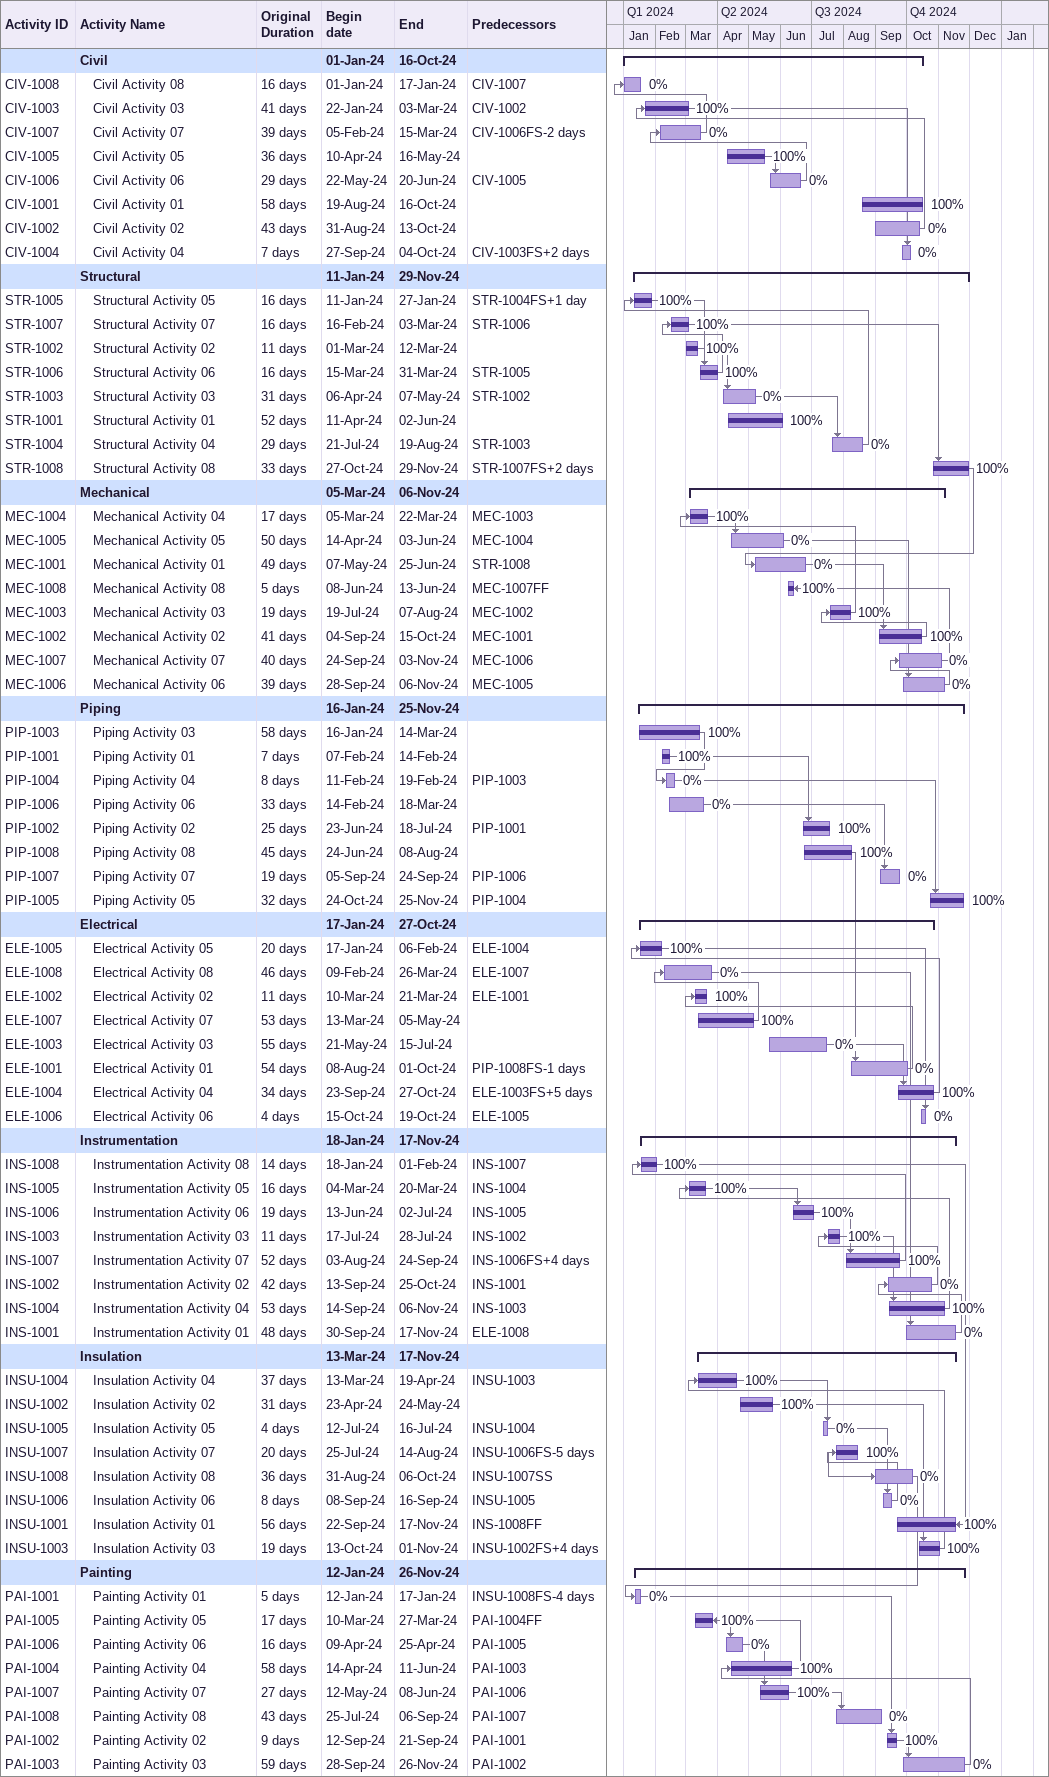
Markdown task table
| ID | Level | Task | Original duration | Start | Finish | Predecessors | % complete |
|---|---|---|---|---|---|---|---|
|  | 1 | **Civil** |  | 2024-01-01 | 2024-10-16 |  |  |
| CIV-1008 | 2 | Civil Activity 08 | 16d | 2024-01-01 | 2024-01-17 | CIV-1007 | 0 |
| CIV-1003 | 2 | Civil Activity 03 | 41d | 2024-01-22 | 2024-03-03 | CIV-1002 | 100 |
| CIV-1007 | 2 | Civil Activity 07 | 39d | 2024-02-05 | 2024-03-15 | CIV-1006FS-2d | 0 |
| CIV-1005 | 2 | Civil Activity 05 | 36d | 2024-04-10 | 2024-05-16 |  | 100 |
| CIV-1006 | 2 | Civil Activity 06 | 29d | 2024-05-22 | 2024-06-20 | CIV-1005 | 0 |
| CIV-1001 | 2 | Civil Activity 01 | 58d | 2024-08-19 | 2024-10-16 |  | 100 |
| CIV-1002 | 2 | Civil Activity 02 | 43d | 2024-08-31 | 2024-10-13 |  | 0 |
| CIV-1004 | 2 | Civil Activity 04 | 7d | 2024-09-27 | 2024-10-04 | CIV-1003FS+2d | 0 |
|  | 1 | **Structural** |  | 2024-01-11 | 2024-11-29 |  |  |
| STR-1005 | 2 | Structural Activity 05 | 16d | 2024-01-11 | 2024-01-27 | STR-1004FS+1d | 100 |
| STR-1007 | 2 | Structural Activity 07 | 16d | 2024-02-16 | 2024-03-03 | STR-1006 | 100 |
| STR-1002 | 2 | Structural Activity 02 | 11d | 2024-03-01 | 2024-03-12 |  | 100 |
| STR-1006 | 2 | Structural Activity 06 | 16d | 2024-03-15 | 2024-03-31 | STR-1005 | 100 |
| STR-1003 | 2 | Structural Activity 03 | 31d | 2024-04-06 | 2024-05-07 | STR-1002 | 0 |
| STR-1001 | 2 | Structural Activity 01 | 52d | 2024-04-11 | 2024-06-02 |  | 100 |
| STR-1004 | 2 | Structural Activity 04 | 29d | 2024-07-21 | 2024-08-19 | STR-1003 | 0 |
| STR-1008 | 2 | Structural Activity 08 | 33d | 2024-10-27 | 2024-11-29 | STR-1007FS+2d | 100 |
|  | 1 | **Mechanical** |  | 2024-03-05 | 2024-11-06 |  |  |
| MEC-1004 | 2 | Mechanical Activity 04 | 17d | 2024-03-05 | 2024-03-22 | MEC-1003 | 100 |
| MEC-1005 | 2 | Mechanical Activity 05 | 50d | 2024-04-14 | 2024-06-03 | MEC-1004 | 0 |
| MEC-1001 | 2 | Mechanical Activity 01 | 49d | 2024-05-07 | 2024-06-25 | STR-1008 | 0 |
| MEC-1008 | 2 | Mechanical Activity 08 | 5d | 2024-06-08 | 2024-06-13 | MEC-1007FF | 100 |
| MEC-1003 | 2 | Mechanical Activity 03 | 19d | 2024-07-19 | 2024-08-07 | MEC-1002 | 100 |
| MEC-1002 | 2 | Mechanical Activity 02 | 41d | 2024-09-04 | 2024-10-15 | MEC-1001 | 100 |
| MEC-1007 | 2 | Mechanical Activity 07 | 40d | 2024-09-24 | 2024-11-03 | MEC-1006 | 0 |
| MEC-1006 | 2 | Mechanical Activity 06 | 39d | 2024-09-28 | 2024-11-06 | MEC-1005 | 0 |
|  | 1 | **Piping** |  | 2024-01-16 | 2024-11-25 |  |  |
| PIP-1003 | 2 | Piping Activity 03 | 58d | 2024-01-16 | 2024-03-14 |  | 100 |
| PIP-1001 | 2 | Piping Activity 01 | 7d | 2024-02-07 | 2024-02-14 |  | 100 |
| PIP-1004 | 2 | Piping Activity 04 | 8d | 2024-02-11 | 2024-02-19 | PIP-1003 | 0 |
| PIP-1006 | 2 | Piping Activity 06 | 33d | 2024-02-14 | 2024-03-18 |  | 0 |
| PIP-1002 | 2 | Piping Activity 02 | 25d | 2024-06-23 | 2024-07-18 | PIP-1001 | 100 |
| PIP-1008 | 2 | Piping Activity 08 | 45d | 2024-06-24 | 2024-08-08 |  | 100 |
| PIP-1007 | 2 | Piping Activity 07 | 19d | 2024-09-05 | 2024-09-24 | PIP-1006 | 0 |
| PIP-1005 | 2 | Piping Activity 05 | 32d | 2024-10-24 | 2024-11-25 | PIP-1004 | 100 |
|  | 1 | **Electrical** |  | 2024-01-17 | 2024-10-27 |  |  |
| ELE-1005 | 2 | Electrical Activity 05 | 20d | 2024-01-17 | 2024-02-06 | ELE-1004 | 100 |
| ELE-1008 | 2 | Electrical Activity 08 | 46d | 2024-02-09 | 2024-03-26 | ELE-1007 | 0 |
| ELE-1002 | 2 | Electrical Activity 02 | 11d | 2024-03-10 | 2024-03-21 | ELE-1001 | 100 |
| ELE-1007 | 2 | Electrical Activity 07 | 53d | 2024-03-13 | 2024-05-05 |  | 100 |
| ELE-1003 | 2 | Electrical Activity 03 | 55d | 2024-05-21 | 2024-07-15 |  | 0 |
| ELE-1001 | 2 | Electrical Activity 01 | 54d | 2024-08-08 | 2024-10-01 | PIP-1008FS-1d | 0 |
| ELE-1004 | 2 | Electrical Activity 04 | 34d | 2024-09-23 | 2024-10-27 | ELE-1003FS+5d | 100 |
| ELE-1006 | 2 | Electrical Activity 06 | 4d | 2024-10-15 | 2024-10-19 | ELE-1005 | 0 |
|  | 1 | **Instrumentation** |  | 2024-01-18 | 2024-11-17 |  |  |
| INS-1008 | 2 | Instrumentation Activity 08 | 14d | 2024-01-18 | 2024-02-01 | INS-1007 | 100 |
| INS-1005 | 2 | Instrumentation Activity 05 | 16d | 2024-03-04 | 2024-03-20 | INS-1004 | 100 |
| INS-1006 | 2 | Instrumentation Activity 06 | 19d | 2024-06-13 | 2024-07-02 | INS-1005 | 100 |
| INS-1003 | 2 | Instrumentation Activity 03 | 11d | 2024-07-17 | 2024-07-28 | INS-1002 | 100 |
| INS-1007 | 2 | Instrumentation Activity 07 | 52d | 2024-08-03 | 2024-09-24 | INS-1006FS+4d | 100 |
| INS-1002 | 2 | Instrumentation Activity 02 | 42d | 2024-09-13 | 2024-10-25 | INS-1001 | 0 |
| INS-1004 | 2 | Instrumentation Activity 04 | 53d | 2024-09-14 | 2024-11-06 | INS-1003 | 100 |
| INS-1001 | 2 | Instrumentation Activity 01 | 48d | 2024-09-30 | 2024-11-17 | ELE-1008 | 0 |
|  | 1 | **Insulation** |  | 2024-03-13 | 2024-11-17 |  |  |
| INSU-1004 | 2 | Insulation Activity 04 | 37d | 2024-03-13 | 2024-04-19 | INSU-1003 | 100 |
| INSU-1002 | 2 | Insulation Activity 02 | 31d | 2024-04-23 | 2024-05-24 |  | 100 |
| INSU-1005 | 2 | Insulation Activity 05 | 4d | 2024-07-12 | 2024-07-16 | INSU-1004 | 0 |
| INSU-1007 | 2 | Insulation Activity 07 | 20d | 2024-07-25 | 2024-08-14 | INSU-1006FS-5d | 100 |
| INSU-1008 | 2 | Insulation Activity 08 | 36d | 2024-08-31 | 2024-10-06 | INSU-1007SS | 0 |
| INSU-1006 | 2 | Insulation Activity 06 | 8d | 2024-09-08 | 2024-09-16 | INSU-1005 | 0 |
| INSU-1001 | 2 | Insulation Activity 01 | 56d | 2024-09-22 | 2024-11-17 | INS-1008FF | 100 |
| INSU-1003 | 2 | Insulation Activity 03 | 19d | 2024-10-13 | 2024-11-01 | INSU-1002FS+4d | 100 |
|  | 1 | **Painting** |  | 2024-01-12 | 2024-11-26 |  |  |
| PAI-1001 | 2 | Painting Activity 01 | 5d | 2024-01-12 | 2024-01-17 | INSU-1008FS-4d | 0 |
| PAI-1005 | 2 | Painting Activity 05 | 17d | 2024-03-10 | 2024-03-27 | PAI-1004FF | 100 |
| PAI-1006 | 2 | Painting Activity 06 | 16d | 2024-04-09 | 2024-04-25 | PAI-1005 | 0 |
| PAI-1004 | 2 | Painting Activity 04 | 58d | 2024-04-14 | 2024-06-11 | PAI-1003 | 100 |
| PAI-1007 | 2 | Painting Activity 07 | 27d | 2024-05-12 | 2024-06-08 | PAI-1006 | 100 |
| PAI-1008 | 2 | Painting Activity 08 | 43d | 2024-07-25 | 2024-09-06 | PAI-1007 | 0 |
| PAI-1002 | 2 | Painting Activity 02 | 9d | 2024-09-12 | 2024-09-21 | PAI-1001 | 100 |
| PAI-1003 | 2 | Painting Activity 03 | 59d | 2024-09-28 | 2024-11-26 | PAI-1002 | 0 |
